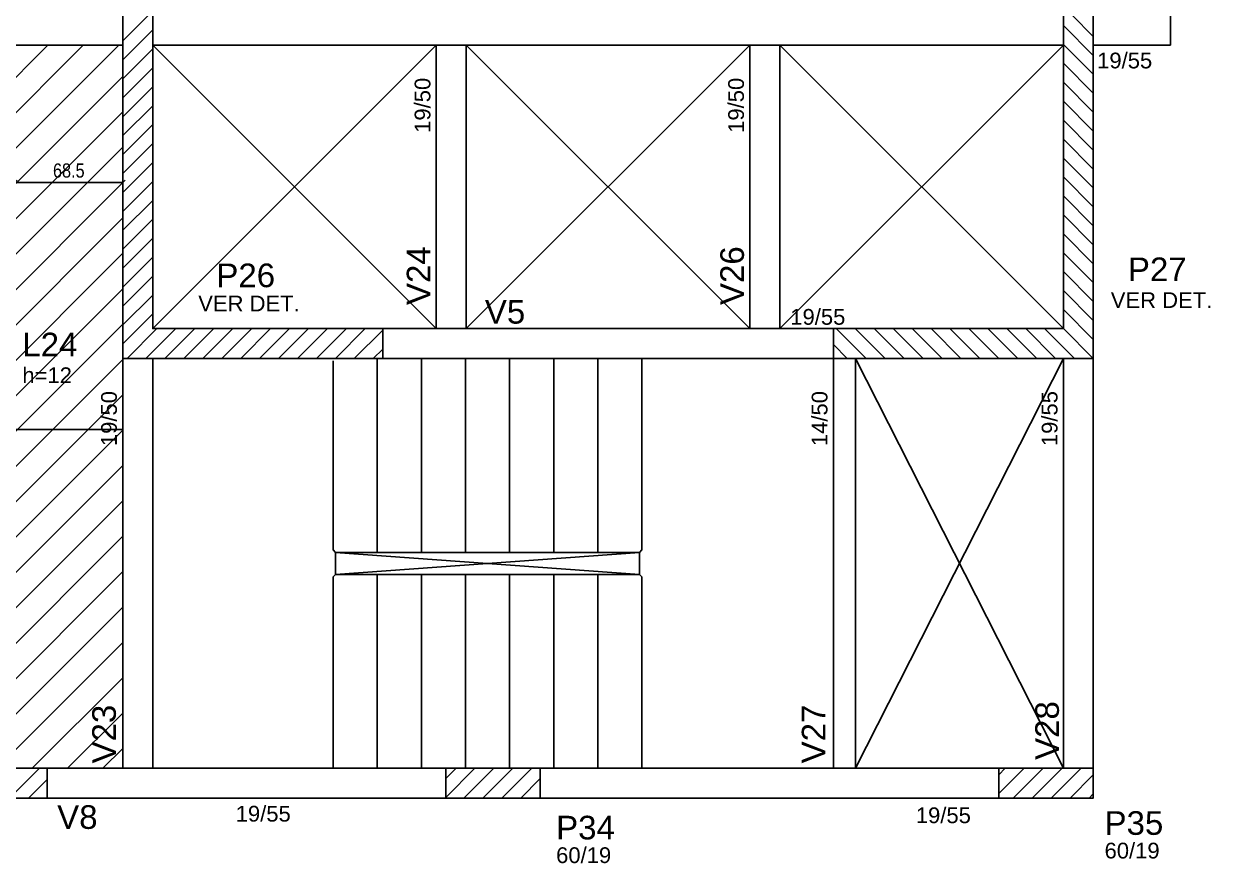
# Model space of a CAD drawing. Header units: millimetres. Extents: x 3565 to 7170, y 1537 to 2867.
# Drawn here: x 6323 to 7076, y 1541 to 2074 of the extents above; entities that cross this region are included whole.
import ezdxf

# ---------------------------------------------------------------- set-up
doc = ezdxf.new("R2010")
doc.units = ezdxf.units.MM
for name, color, linetype in [('1', 1, 'Continuous'), ('3', 3, 'Continuous'), ('4', 4, 'Continuous'), ('7', 7, 'Continuous'), ('9', 9, 'Continuous'), ('Painéis', 200, 'Continuous')]:
    doc.layers.add(name, color=color, linetype=linetype)
doc.layers.add('REAPROVEITAMENTO', color=251, linetype='Continuous', lineweight=9)
doc.styles.add('COTA TECNICA-50', font='techl___.ttf', dxfattribs={"height": 9})
doc.styles.get("Standard").update_dxf_attribs({"font": 'arial.ttf'})
doc.dimstyles.new('COTA PAINEL-50', dxfattribs={"dimtxt": 9, "dimasz": 3, "dimexe": 3, "dimexo": 3, "dimgap": 3, "dimtad": 1, "dimdec": 1, "dimzin": 12, "dimdsep": 46, "dimtxsty": 'COTA TECNICA-50', "dimblk1": 'OBLIQUE', "dimblk2": 'OBLIQUE', "dimsah": 1, "dimcen": 0.9, "dimclrd": 4, "dimclre": 4, "dimclrt": 240, "dimadec": 1, "dimazin": 3, "dimtfac": 1, "dimtdec": 1, "dimtmove": 0, "dimatfit": 3, "dimfxl": 1, "dimtolj": 1, "dimtzin": 12, "dimarcsym": 0})

# ---------------------------------------------------------------- blocks, each defined once
blk = doc.blocks.new('_Oblique')
at = {"color": 0, "linetype": 'ByBlock', "lineweight": -2}
blk.add_line((-0.5, -0.5), (0.5, 0.5), dxfattribs=at)
blk = doc.blocks.new('*D626')
at = {"layer": 'Defpoints', "color": 0, "transparency": 16777216}
for p in [(6385.54, 1973.52), (6317.04, 1972.68), (6317.04, 1968.54)]:
    blk.add_point(p, dxfattribs=at)
at = {"layer": 'Painéis', "color": 4, "lineweight": -2, "transparency": 16777216}
for p, q in [((6317.04, 1971.54), (6317.04, 1975.68)), ((6385.54, 1972.68), (6317.04, 1972.68)), ((6385.54, 1970.52), (6385.54, 1969.68))]:
    blk.add_line(p, q, dxfattribs=at)
at = {"layer": 'Painéis', "color": 4, "lineweight": -2, "transparency": 16777216, "xscale": 3, "yscale": 3, "zscale": 3, "rotation": 180}
blk.add_blockref('_Oblique', (6317.04, 1972.68), dxfattribs=at)
at = {"layer": 'Painéis', "color": 4, "lineweight": -2, "transparency": 16777216, "xscale": 3, "yscale": 3, "zscale": 3}
blk.add_blockref('_Oblique', (6385.54, 1972.68), dxfattribs=at)
at = {"layer": 'Painéis', "color": 240, "transparency": 16777216, "insert": (6351.29, 1980.3), "char_height": 9, "attachment_point": 5, "style": 'COTA TECNICA-50'}
blk.add_mtext('\\A1;68.5', dxfattribs=at)

msp = doc.modelspace()

# ---------------------------------------------------------------- hatches: boundary and pattern name
at = {"layer": 'REAPROVEITAMENTO', "linetype": 'ByBlock'}
h = msp.add_hatch(dxfattribs=at)
h.set_pattern_fill('ANSI31', color=256, scale=5, style=2)
h.set_pattern_definition([(45, (-17.968, -165.194), (-11.22532, 11.22532), [])])
h.paths.add_polyline_path([(6385.54, 2059.92), (6256.54, 2059.92), (6256.54, 1600.92), (6385.54, 1600.92)])

# ---------------------------------------------------------------- linework, layer by layer
at = {"layer": '1', "linetype": 'Continuous'}
for p, q in [((6404.54, 1879.98), (6584.54, 2059.98)), ((6404.54, 2059.98), (6584.54, 1879.98)), ((6603.54, 1879.98), (6783.54, 2059.98)), ((6603.54, 2059.98), (6783.54, 1879.98)), ((6802.54, 1879.98), (6982.54, 2059.98)), ((6802.54, 2059.98), (6982.54, 1879.98)), ((6850.54, 1600.98), (6982.54, 1860.98)), ((6850.54, 1860.98), (6982.54, 1600.98))]:
    msp.add_line(p, q, dxfattribs=at)
at = {"layer": '3', "linetype": 'Continuous'}
for p, q in [((6385.54, 2062.61), (6401.91, 2078.98)), ((6988.02, 2078.98), (7001.54, 2065.46)), ((6982.54, 2072.44), (7001.54, 2053.44)), ((6385.54, 2050.59), (6404.54, 2069.59)), ((6385.54, 2038.57), (6404.54, 2057.57)), ((6982.54, 2060.42), (7001.54, 2041.42)), ((7001.54, 2059.98), (7050.54, 2059.98)), ((6982.54, 2048.4), (7001.54, 2029.4)), ((6385.54, 2026.55), (6404.54, 2045.55)), ((6385.54, 2014.53), (6404.54, 2033.53)), ((6982.54, 2036.38), (7001.54, 2017.38)), ((6385.54, 2002.51), (6404.54, 2021.51)), ((6982.54, 2024.36), (7001.54, 2005.36)), ((6982.54, 2012.34), (7001.54, 1993.34)), ((6385.54, 1990.49), (6404.54, 2009.49)), ((6385.54, 1978.47), (6404.54, 1997.47)), ((6982.54, 2000.31), (7001.54, 1981.31)), ((6982.54, 1988.29), (7001.54, 1969.29)), ((6385.54, 1966.44), (6404.54, 1985.44)), ((6385.54, 1954.42), (6404.54, 1973.42)), ((6982.54, 1976.27), (7001.54, 1957.27)), ((6385.54, 1942.4), (6404.54, 1961.4)), ((6982.54, 1964.25), (7001.54, 1945.25)), ((6982.54, 1952.23), (7001.54, 1933.23)), ((6385.54, 1930.38), (6404.54, 1949.38)), ((6385.54, 1918.36), (6404.54, 1937.36)), ((6982.54, 1940.21), (7001.54, 1921.21)), ((6982.54, 1928.19), (7001.54, 1909.19)), ((6385.54, 1906.34), (6404.54, 1925.34)), ((6385.54, 1894.32), (6404.54, 1913.32)), ((6982.54, 1916.17), (7001.54, 1897.17)), ((6385.54, 1882.3), (6404.54, 1901.3)), ((6982.54, 1904.15), (7001.54, 1885.15)), ((6982.54, 1892.13), (7001.54, 1873.13)), ((6385.54, 1870.28), (6404.54, 1889.28)), ((6388.26, 1860.98), (6407.26, 1879.98)), ((6400.28, 1860.98), (6419.28, 1879.98)), ((6412.3, 1860.98), (6431.3, 1879.98)), ((6424.32, 1860.98), (6443.32, 1879.98)), ((6436.34, 1860.98), (6455.34, 1879.98)), ((6448.36, 1860.98), (6467.36, 1879.98)), ((6460.38, 1860.98), (6479.38, 1879.98)), ((6472.41, 1860.98), (6491.41, 1879.98)), ((6484.43, 1860.98), (6503.43, 1879.98)), ((6496.45, 1860.98), (6515.45, 1879.98)), ((6508.47, 1860.98), (6527.47, 1879.98)), ((6520.49, 1860.98), (6539.49, 1879.98)), ((6532.51, 1860.98), (6550.54, 1879.01)), ((6838.42, 1879.98), (6857.42, 1860.98)), ((6850.44, 1879.98), (6869.44, 1860.98)), ((6862.46, 1879.98), (6881.46, 1860.98)), ((6874.48, 1879.98), (6893.48, 1860.98)), ((6886.5, 1879.98), (6905.5, 1860.98)), ((6898.52, 1879.98), (6917.52, 1860.98)), ((6910.55, 1879.98), (6929.55, 1860.98)), ((6922.57, 1879.98), (6941.57, 1860.98)), ((6934.59, 1879.98), (6953.59, 1860.98)), ((6946.61, 1879.98), (6965.61, 1860.98)), ((6958.63, 1879.98), (6977.63, 1860.98)), ((6970.65, 1879.98), (6989.65, 1860.98)), ((6982.54, 1880.11), (7001.54, 1861.11)), ((6836.54, 1869.84), (6845.4, 1860.98)), ((6544.53, 1860.98), (6550.54, 1866.99)), ((6313.61, 1581.98), (6332.61, 1600.98)), ((6590.54, 1582.42), (6609.09, 1600.98)), ((6590.54, 1594.45), (6597.07, 1600.98)), ((6602.11, 1581.98), (6621.11, 1600.98)), ((6614.13, 1581.98), (6633.13, 1600.98)), ((6626.15, 1581.98), (6645.15, 1600.98)), ((6941.54, 1584.82), (6957.7, 1600.98)), ((6941.54, 1596.84), (6945.68, 1600.98)), ((6950.72, 1581.98), (6969.72, 1600.98)), ((6962.74, 1581.98), (6981.74, 1600.98)), ((6974.76, 1581.98), (6993.76, 1600.98)), ((6986.78, 1581.98), (7001.54, 1596.74)), ((6325.63, 1581.98), (6337.54, 1593.88)), ((6638.18, 1581.98), (6650.54, 1594.34)), ((6650.2, 1581.98), (6650.54, 1582.32)), ((6998.8, 1581.98), (7001.54, 1584.72))]:
    msp.add_line(p, q, dxfattribs=at)
for points in [[(7050.54, 2059.98), (7050.54, 2279.98)], [(6256.54, 2059.98), (6385.54, 2059.98)], [(6404.54, 2059.98), (6584.54, 2059.98)], [(6584.54, 2059.98), (6584.54, 1879.98)], [(6603.54, 2059.98), (6584.54, 2059.98)], [(6603.54, 2059.98), (6783.54, 2059.98)], [(6603.54, 1879.98), (6603.54, 2059.98)], [(6783.54, 2059.98), (6783.54, 1879.98)], [(6802.54, 2059.98), (6783.54, 2059.98)], [(6802.54, 2059.98), (6982.54, 2059.98)], [(6802.54, 1879.98), (6802.54, 2059.98)], [(6584.54, 1879.98), (6550.54, 1879.98)], [(6603.54, 1879.98), (6584.54, 1879.98)], [(6783.54, 1879.98), (6603.54, 1879.98)], [(6802.54, 1879.98), (6783.54, 1879.98)], [(6836.54, 1879.98), (6802.54, 1879.98)], [(6385.54, 1860.98), (6385.54, 1600.98)], [(6404.54, 1600.98), (6404.54, 1860.98)], [(6550.54, 1860.98), (6594.04, 1860.98)], [(6594.04, 1860.98), (6793.04, 1860.98)], [(6793.04, 1860.98), (6836.54, 1860.98)], [(6836.54, 1860.98), (6836.54, 1600.98)], [(6850.54, 1600.98), (6850.54, 1860.98)], [(6982.54, 1860.98), (6982.54, 1600.98)], [(7001.54, 1600.98), (7001.54, 1860.98)], [(6385.54, 1600.98), (6337.54, 1600.98)], [(6404.54, 1600.98), (6385.54, 1600.98)], [(6590.54, 1600.98), (6404.54, 1600.98)], [(6836.54, 1600.98), (6650.54, 1600.98)], [(6850.54, 1600.98), (6836.54, 1600.98)], [(6941.54, 1600.98), (6850.54, 1600.98)], [(6337.54, 1581.98), (6395.04, 1581.98)], [(6395.04, 1581.98), (6590.54, 1581.98)], [(6650.54, 1581.98), (6843.54, 1581.98)], [(6843.54, 1581.98), (6941.54, 1581.98)]]:
    msp.add_lwpolyline(points, dxfattribs=at)
at = {"layer": '7', "linetype": 'Continuous'}
for points in [[(6385.54, 1860.98), (6550.54, 1860.98), (6550.54, 1879.98), (6404.54, 1879.98), (6404.54, 2078.98), (6385.54, 2078.98), (6385.54, 1860.98)], [(7001.54, 1860.98), (7001.54, 2078.98), (6982.54, 2078.98), (6982.54, 1879.98), (6836.54, 1879.98), (6836.54, 1860.98), (7001.54, 1860.98)], [(6237.54, 1581.98), (6337.54, 1581.98), (6337.54, 1600.98), (6237.54, 1600.98), (6237.54, 1581.98)], [(6590.54, 1581.98), (6650.54, 1581.98), (6650.54, 1600.98), (6590.54, 1600.98), (6590.54, 1581.98)], [(6941.54, 1581.98), (7001.54, 1581.98), (7001.54, 1600.98), (6941.54, 1600.98), (6941.54, 1581.98)]]:
    msp.add_lwpolyline(points, dxfattribs=at)
at = {"layer": '9', "linetype": 'Continuous'}
for p, q in [((6547.04, 1860.98), (6547.04, 1737.98)), ((6575.04, 1860.98), (6575.04, 1737.98)), ((6603.04, 1860.98), (6603.04, 1737.98)), ((6631.04, 1860.98), (6631.04, 1737.98)), ((6659.04, 1860.98), (6659.04, 1737.98)), ((6687.04, 1860.98), (6687.04, 1737.98)), ((6715.04, 1860.98), (6715.04, 1739.48)), ((6519.04, 1859.48), (6519.04, 1739.48)), ((6519.04, 1739.48), (6520.54, 1737.98)), ((6520.54, 1737.98), (6713.54, 1723.98)), ((6520.54, 1723.98), (6713.54, 1737.98)), ((6713.54, 1737.98), (6715.04, 1739.48)), ((6520.54, 1723.98), (6519.04, 1722.48)), ((6519.04, 1722.48), (6519.04, 1600.98)), ((6547.04, 1723.98), (6547.04, 1600.98)), ((6575.04, 1723.98), (6575.04, 1600.98)), ((6603.04, 1723.98), (6603.04, 1600.98)), ((6631.04, 1723.98), (6631.04, 1600.98)), ((6659.04, 1723.98), (6659.04, 1600.98)), ((6687.04, 1723.98), (6687.04, 1600.98)), ((6713.54, 1723.98), (6715.04, 1722.48)), ((6715.04, 1722.48), (6715.04, 1600.98))]:
    msp.add_line(p, q, dxfattribs=at)
msp.add_lwpolyline([(6520.54, 1723.98), (6713.54, 1723.98), (6713.54, 1737.98), (6520.54, 1737.98), (6520.54, 1723.98)], dxfattribs=at)
msp.add_lwpolyline([(6520.54, 1723.98), (6713.54, 1723.98), (6713.54, 1737.98), (6520.54, 1737.98), (6520.54, 1723.98)], dxfattribs=at)
at = {"layer": 'Painéis'}
msp.add_line((6256.54, 1815.92), (6385.54, 1815.92), dxfattribs=at)

# ---------------------------------------------------------------- texts
at = {"layer": '3', "linetype": 'Continuous'}
for s, p in [('19/55', (7003.96, 2045.19)), ('VER DET.', (6433.46, 1890.95)), ('VER DET.', (7012.62, 1893.09)), ('19/55', (6809.2, 1882.45)), ('h=12', (6321.8, 1845.4)), ('19/55', (6457.22, 1567.07)), ('19/55', (6888.89, 1566.08)), ('60/19', (7008.67, 1543.66)), ('60/19', (6660.58, 1540.75))]:
    msp.add_text(s, height=10, dxfattribs=at).set_placement(p)
for s, p in [('19/50', (6580.79, 2004.27)), ('19/50', (6779.79, 2004.27)), ('19/50', (6381.79, 1805.41)), ('14/50', (6832.79, 1805.41)), ('19/55', (6978.79, 1805.41))]:
    msp.add_text(s, height=10, rotation=90, dxfattribs=at).set_placement(p)
at = {"layer": '4', "linetype": 'Continuous'}
for s, p in [('V24', (6580.79, 1894.98)), ('V26', (6779.79, 1894.98)), ('V28', (6979.68, 1606.23)), ('V23', (6381.15, 1603.96)), ('V27', (6831.51, 1604.03))]:
    msp.add_text(s, height=15, rotation=90, dxfattribs=at).set_placement(p)
for s, p in [('P26', (6444.94, 1906.3)), ('P27', (7023.49, 1910.14)), ('V5', (6615.35, 1883.17)), ('L24', (6321.8, 1862.4)), ('V8', (6343.91, 1562.45)), ('P34', (6660.58, 1555.75)), ('P35', (7008.67, 1558.66))]:
    msp.add_text(s, height=15, dxfattribs=at).set_placement(p)

# ---------------------------------------------------------------- dimensions: what is measured, and where the dimension line sits
at = {"layer": 'Painéis'}
dim = msp.add_linear_dim(base=(6317.04, 1972.68), p1=(6385.54, 1973.52), p2=(6317.04, 1968.54), dimstyle='COTA PAINEL-50', dxfattribs=at)
dim.commit()
dim.dimension.update_dxf_attribs({"geometry": '*D626', "text_midpoint": (6351.29, 1980.3)})

doc.saveas('drawing.dxf')
